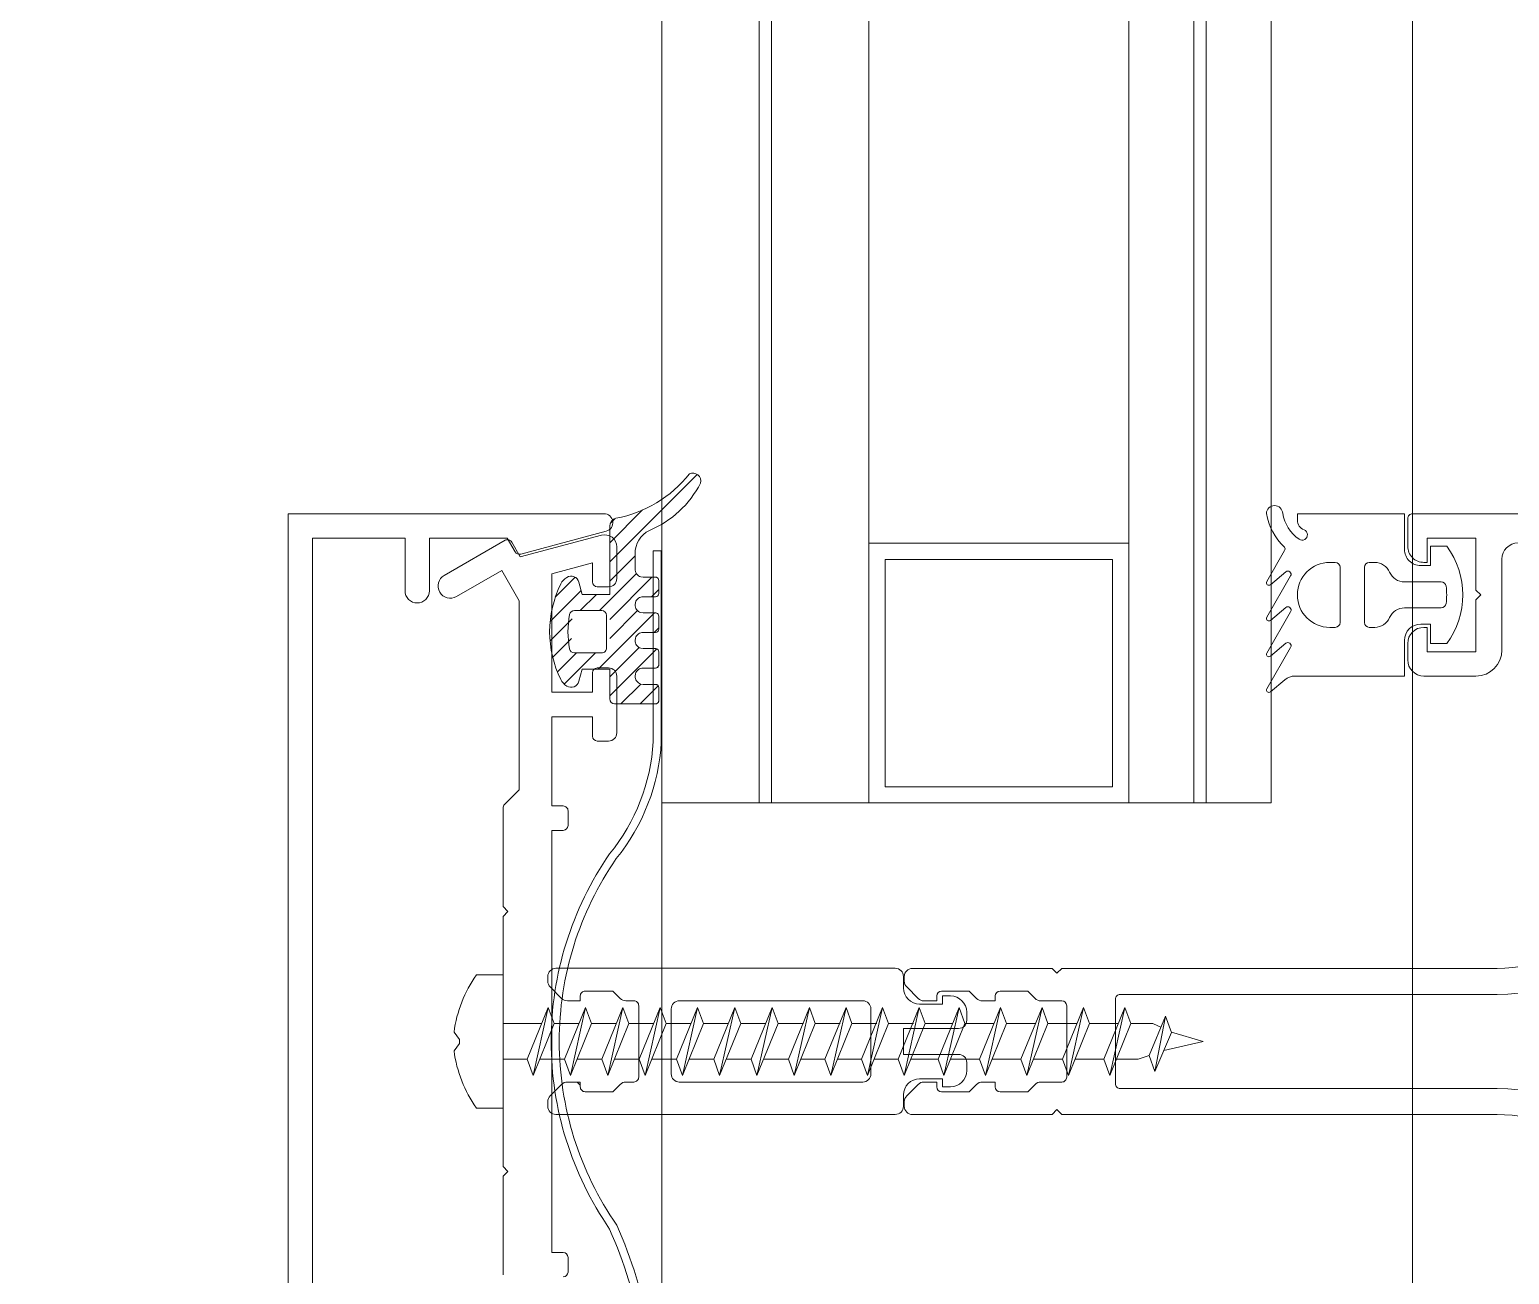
# Model space of a CAD drawing. Extents: x -2749 to 23780, y -1311 to 8245.
# Drawn here: x 7100.91 to 7110.02, y 849.57 to 857.23 of the extents above; entities that cross this region are included whole.
import ezdxf

# ---------------------------------------------------------------- set-up
doc = ezdxf.new("R2010")
doc.units = 0
doc.header["$MEASUREMENT"] = 0
doc.linetypes.add('DOT2', pattern=[0.125, 0, -0.125])
doc.linetypes.add('HIDDEN', pattern=[0.375, 0.25, -0.125])
doc.layers.get('0').update_dxf_attribs({"color": 9, "lineweight": 9})
for name, color, linetype, lineweight in [('06C', 9, 'Continuous', 9), ('06D', 9, 'Continuous', 9), ('10', 9, 'Continuous', 9), ('15', 9, 'Continuous', 9), ('20', 9, 'DOT2', 9), ('40', 9, 'Continuous', 9), ('40B', 9, 'Continuous', 9)]:
    doc.layers.add(name, color=color, linetype=linetype, lineweight=lineweight)

# ---------------------------------------------------------------- blocks, each defined once
blk = doc.blocks.new('vid u')
at = {"lineweight": 5, "ltscale": 0.5}
for p, q in [((-18169.01363722594, 6488.984243593892), (-18169.5917803477, 6487.02222037829)), ((-18169.01363722594, 6488.984243593892), (-18168.46316009275, 6486.56002624704)), ((-18170.57398603112, 6486.664726745584), (-18169.57391683199, 6487.028722166215)), ((-18167.15747432501, 6486.009077898542), (-18170.57398603112, 6486.664726745584)), ((-18168.15754352408, 6485.645082477796), (-18170.57398603112, 6486.664726745584)), ((-18169.57391683199, 6487.028722166215), (-18167.15747432501, 6486.009077898542)), ((-18170.11356802681, 6484.528285822519), (-18170.11356802681, 6485.842717049892)), ((-18169.8888391411, 6486.375621543634), (-18170.09530629137, 6485.926210781574)), ((-18167.15747432501, 6486.009077898542), (-18168.15754352408, 6485.645082477796)), ((-18168.15754352408, 6485.645082477796), (-18167.92561430749, 6484.97575004605)), ((-18167.91459080944, 6483.636622873591), (-18167.91459080944, 6484.910268127103)), ((-18171.11363722594, 6484.164290401833), (-18170.11356802681, 6484.528285822519)), ((-18167.91459080947, 6482.867109540315), (-18171.11363722594, 6484.164290401833)), ((-18166.91452161039, 6483.231104960946), (-18171.11363722594, 6484.164290401833)), ((-18170.11356802681, 6484.528285822519), (-18166.91452161039, 6483.231104960946)), ((-18170.11356802681, 6484.528285822519), (-18166.91452161039, 6483.231104960946)), ((-18170.11356802681, 6481.974192856045), (-18170.11356802681, 6483.758772489174)), ((-18166.91452161039, 6483.231104960946), (-18167.91459080947, 6482.867109540315)), ((-18167.91459080947, 6481.08252990713), (-18167.91459080947, 6482.867109540315)), ((-18171.11363722594, 6481.610197435357), (-18170.11356802681, 6481.974192856045)), ((-18167.91459080947, 6480.313016573841), (-18171.11363722594, 6481.610197435357)), ((-18166.91452161039, 6480.677011994471), (-18171.11363722594, 6481.610197435357)), ((-18170.11356802681, 6481.974192856045), (-18166.91452161039, 6480.677011994471)), ((-18170.11356802681, 6481.974192856045), (-18166.91452161039, 6480.677011994471)), ((-18170.11356802681, 6479.42009988957), (-18170.11356802682, 6481.204679522702)), ((-18166.91452161039, 6480.677011994471), (-18167.91459080947, 6480.313016573841)), ((-18167.91459080944, 6478.528436940642), (-18167.91459080944, 6480.313016573827)), ((-18171.11363722594, 6479.05610446888), (-18170.11356802681, 6479.42009988957)), ((-18170.11356802681, 6479.42009988957), (-18166.91452161039, 6478.122919027996)), ((-18170.11356802681, 6479.42009988957), (-18166.91452161039, 6478.122919027996)), ((-18167.91459080947, 6477.758923607367), (-18171.11363722594, 6479.05610446888)), ((-18166.91452161039, 6478.122919027996), (-18171.11363722594, 6479.05610446888)), ((-18170.11356802681, 6476.866006923095), (-18170.11356802681, 6478.650586556224)), ((-18166.91452161039, 6478.122919027996), (-18167.91459080947, 6477.758923607367)), ((-18167.91459080947, 6475.974343974181), (-18167.91459080947, 6477.758923607367)), ((-18171.11363722594, 6476.502011502408), (-18170.11356802681, 6476.866006923095)), ((-18170.11356802681, 6476.866006923095), (-18166.91452161039, 6475.568826061523)), ((-18170.11356802681, 6476.866006923095), (-18166.91452161039, 6475.568826061523)), ((-18167.91459080947, 6475.204830640892), (-18171.11363722594, 6476.502011502408)), ((-18166.91452161039, 6475.568826061523), (-18171.11363722594, 6476.502011502408)), ((-18170.11356802681, 6474.311913956623), (-18170.11356802681, 6476.09649358975)), ((-18166.91452161039, 6475.568826061523), (-18167.91459080947, 6475.204830640892)), ((-18167.91459080947, 6473.420251007708), (-18167.91459080947, 6475.204830640892)), ((-18171.11363722594, 6473.947918535934), (-18170.11356802681, 6474.311913956623)), ((-18167.91459080947, 6472.650737674418), (-18171.11363722594, 6473.947918535934)), ((-18166.91452161039, 6473.014733095048), (-18171.11363722594, 6473.947918535934)), ((-18170.11356802681, 6474.311913956623), (-18166.91452161039, 6473.014733095048)), ((-18170.11356802681, 6474.311913956623), (-18166.91452161039, 6473.014733095048)), ((-18170.11356802681, 6471.857820990148), (-18170.11356802681, 6473.542400623276)), ((-18166.91452161039, 6473.014733095048), (-18167.91459080947, 6472.650737674418)), ((-18167.91459080947, 6470.966158041233), (-18167.91459080947, 6472.650737674418)), ((-18171.11363722594, 6471.49382556946), (-18170.11356802681, 6471.857820990148)), ((-18167.91459080947, 6470.196644707944), (-18171.11363722594, 6471.49382556946)), ((-18166.91452161039, 6470.560640128574), (-18171.11363722594, 6471.49382556946)), ((-18170.11356802681, 6471.857820990148), (-18166.91452161039, 6470.560640128574)), ((-18170.11356802681, 6471.857820990148), (-18166.91452161039, 6470.560640128574)), ((-18170.11356802681, 6469.603728023674), (-18170.11356802681, 6471.139168768307)), ((-18166.91452161039, 6470.560640128574), (-18167.91459080947, 6470.196644707944)), ((-18167.91459080947, 6468.712065074758), (-18167.91459080947, 6470.196644707944)), ((-18171.11363722594, 6469.239732602929), (-18170.11356802681, 6469.603728023674)), ((-18170.11356802681, 6469.603728023674), (-18166.91452161039, 6468.306547162099)), ((-18170.11356802681, 6469.603728023674), (-18166.91452161039, 6468.306547162099)), ((-18167.91459080947, 6467.942551741412), (-18171.11363722594, 6469.239732602929)), ((-18166.91452161039, 6468.306547162099), (-18171.11363722594, 6469.239732602929)), ((-18170.11356802681, 6467.349635057141), (-18170.11356802681, 6468.885075801834)), ((-18166.91452161039, 6468.306547162099), (-18167.91459080947, 6467.942551741412)), ((-18167.91459080947, 6466.457972108266), (-18167.91459080947, 6467.942551741412)), ((-18171.11363722594, 6466.985639636511), (-18170.11356802681, 6467.349635057141)), ((-18167.91459080947, 6465.688458774937), (-18171.11363722594, 6466.985639636511)), ((-18166.91452161039, 6466.052454195627), (-18171.11363722594, 6466.985639636511)), ((-18170.11356802681, 6467.349635057141), (-18166.91452161039, 6466.052454195627)), ((-18170.11356802681, 6467.349635057141), (-18166.91452161039, 6466.052454195627)), ((-18170.11356802681, 6465.095542090669), (-18170.11356802681, 6466.630982835301)), ((-18166.91452161039, 6466.052454195627), (-18167.91459080947, 6465.688458774937)), ((-18167.91459080947, 6464.203879141753), (-18167.91459080947, 6465.688458774937)), ((-18171.11363722594, 6464.731546669979), (-18170.11356802681, 6465.095542090669)), ((-18167.91459080947, 6463.434365808464), (-18171.11363722594, 6464.731546669979)), ((-18166.91452161039, 6463.798361229095), (-18171.11363722594, 6464.731546669979)), ((-18170.11356802681, 6465.095542090669), (-18166.91452161039, 6463.798361229095)), ((-18170.11356802681, 6465.095542090669), (-18166.91452161039, 6463.798361229095)), ((-18170.11356802681, 6462.798682583416), (-18170.11356802681, 6464.376889868886)), ((-18166.91452161039, 6463.798361229095), (-18167.91459080947, 6463.434365808464)), ((-18167.91459080947, 6461.907019634502), (-18167.91459080947, 6463.434365808464)), ((-18171.11363722594, 6462.434687162669), (-18170.11356802681, 6462.798682583416)), ((-18167.91459080947, 6461.137506301154), (-18171.11363722594, 6462.434687162669)), ((-18166.91452161039, 6461.501501721842), (-18171.11363722594, 6462.434687162669)), ((-18170.11356802681, 6462.798682583416), (-18166.91452161039, 6461.501501721842)), ((-18170.11356802681, 6462.798682583416), (-18166.91452161039, 6461.501501721842)), ((-18170.11356802681, 6460.501823076107), (-18170.11356802681, 6462.029169250012)), ((-18166.91452161039, 6461.501501721842), (-18167.91459080947, 6461.137506301154)), ((-18167.91459080947, 6459.610160127233), (-18167.91459080947, 6461.137506301154)), ((-18171.11363722594, 6460.137827655419), (-18170.11356802681, 6460.501823076107)), ((-18170.11356802681, 6460.501823076107), (-18166.91452161039, 6459.204642214591)), ((-18170.11356802681, 6460.501823076107), (-18166.91452161039, 6459.204642214591)), ((-18167.91459080947, 6458.840646793904), (-18171.11363722594, 6460.137827655419)), ((-18166.91452161039, 6459.204642214591), (-18171.11363722594, 6460.137827655419)), ((-18170.11356802681, 6458.204963568797), (-18170.11356802681, 6459.732309742762)), ((-18166.91452161039, 6459.204642214591), (-18167.91459080947, 6458.840646793904)), ((-18167.91459080947, 6457.313300619922), (-18167.91459080947, 6458.840646793904)), ((-18171.11363722594, 6457.840968148168), (-18170.11356802681, 6458.204963568797)), ((-18167.91459080947, 6456.543787286594), (-18171.11363722594, 6457.840968148168)), ((-18166.91452161039, 6456.907782707282), (-18171.11363722594, 6457.840968148168)), ((-18170.11356802681, 6458.204963568797), (-18166.91452161039, 6456.907782707282)), ((-18170.11356802681, 6455.909190680333), (-18170.11356802681, 6457.435450235492)), ((-18166.91452161039, 6456.907782707282), (-18167.91459080947, 6456.543787286594)), ((-18167.91459080947, 6455.017527731418), (-18167.91459080947, 6456.543787286594)), ((-18171.11363722594, 6455.545195259588), (-18170.11356802681, 6455.909190680333)), ((-18170.11356802681, 6455.909190680333), (-18166.91452161039, 6454.612009818759)), ((-18167.91459080947, 6454.248014398071), (-18171.11363722594, 6455.545195259588)), ((-18166.91452161039, 6454.612009818759), (-18171.11363722594, 6455.545195259588)), ((-18170.11356802681, 6453.609052282073), (-18170.11356802681, 6455.139677346929)), ((-18166.91452161039, 6454.612009818759), (-18167.91459080947, 6454.248014398071)), ((-18167.91459080947, 6452.717389333199), (-18167.91459080947, 6454.248014398071)), ((-18171.11363722594, 6453.245056861444), (-18170.11356802681, 6453.609052282073)), ((-18166.91452161039, 6452.311871420558), (-18171.11363722594, 6453.245056861444)), ((-18167.91459080947, 6451.947875999869), (-18171.11363722594, 6453.245056861444)), ((-18170.11356802681, 6453.609052282073), (-18166.91452161039, 6452.311871420558)), ((-18170.11356802681, 6453.609052282073), (-18166.91452161039, 6452.311871420558)), ((-18170.11356802681, 6451.30891388393), (-18170.11356802681, 6452.83953894877)), ((-18166.91452161039, 6452.311871420558), (-18167.91459080947, 6451.947875999869)), ((-18170.11356802681, 6451.30891388393), (-18171.11363722594, 6450.944918463184)), ((-18166.91452161039, 6450.011733022356), (-18170.11356802681, 6451.30891388393)), ((-18167.91459080947, 6450.417250935015), (-18167.91459080947, 6451.947875999869)), ((-18167.91459080947, 6449.647737601667), (-18171.11363722594, 6450.944918463184)), ((-18171.11363722594, 6450.944918463184), (-18166.91452161039, 6450.011733022356)), ((-18170.11356802681, 6449.00877548567), (-18170.11356802681, 6450.539400550526)), ((-18166.91452161034, 6450.011733022356), (-18167.91459080947, 6449.647737601667)), ((-18167.91459080947, 6448.117112536812), (-18167.91459080947, 6449.647737601667)), ((-18171.11363722594, 6448.644780065039), (-18170.11356802681, 6449.00877548567)), ((-18167.91459080947, 6447.347599203466), (-18171.11363722594, 6448.644780065039)), ((-18166.91452161034, 6447.711594624154), (-18171.11363722594, 6448.644780065039)), ((-18170.11356802681, 6449.00877548567), (-18166.91452161034, 6447.711594624154)), ((-18170.11356802681, 6445.876057660944), (-18170.11356802681, 6448.239262152364)), ((-18166.91452161034, 6447.711594624154), (-18167.91459080947, 6447.347599203466)), ((-18167.91459080947, 6445.876057660944), (-18167.91459080947, 6447.347599203466)), ((-18164.91363722594, 6445.876057660944), (-18173.11363722594, 6445.876057660944)), ((-18173.11363722594, 6444.224202812359), (-18173.11363722594, 6445.876057660944)), ((-18164.91363722594, 6444.224202812359), (-18164.91363722594, 6445.876057660944))]:
    blk.add_line(p, q, dxfattribs=at)
blk.add_lwpolyline([(-18169.59308919878, 6442.846208771737), (-18169.13863722594, 6443.182609392285), (-18168.88863722594, 6443.182609392285), (-18168.4341852531, 6442.846208771737)], dxfattribs=at)
for centre, radius, start, end in [((-18169.91356802686, 6485.842717049892), 0.2, 155.325123865748, 180), ((-18168.11459080945, 6484.910268127103), 0.2, 0, 19.11162363727559), ((-18168.562277543, 6450.665970408748), 7.887410521162607, 234.7573058596334, 262.4904896379558), ((-18169.46499690888, 6450.665970408748), 7.887410521162613, 277.5095103620442, 305.2426941403664)]:
    blk.add_arc(centre, radius, start, end, dxfattribs=at)
blk = doc.blocks.new('*U512')
at = {"layer": '10'}
h = blk.add_hatch(dxfattribs=at)
h.set_pattern_fill('LINE', color=256, scale=0.6666666666715167, angle=585.0000000000001, style=0)
h.set_pattern_definition([(134.9999999999999, (54.08257083702352, -143.591873856265), (0.0589255650993077, 0.0589255650993076), [])])
edge = h.paths.add_edge_path()
edge.add_arc((-3.724112742561203, -23.01631543597887), 0.6254947507205308, 382.66119677713436, 422.7999977533498, ccw=False)
edge.add_arc((-3.003038380344435, -22.70189300089169), 0.1615246373840444, 207.0399911032214, 269.8973059514558)
edge.add_line((-3.003327888753744, -22.86341737882685), (-2.922681304442392, -22.86341737882685))
edge.add_line((-2.922681304443868, -22.86341737882685), (-2.908930808625711, -22.86341737882685))
edge.add_line((-2.908930808624234, -22.86341737882685), (-2.901684862210744, -22.86288960382808))
edge.add_line((-2.901684862216654, -22.86288960382717), (-2.894240066035251, -22.86121154462581))
edge.add_line((-2.89424006602934, -22.86121154462671), (-2.886867507665158, -22.85828629342723))
edge.add_line((-2.886867507668114, -22.85828629342632), (-2.879875461587232, -22.85410883462737))
edge.add_line((-2.879875461587232, -22.85410883462737), (-2.873575976287668, -22.84877095602769))
edge.add_line((-2.87357597628619, -22.8487709560286), (-2.868239588628569, -22.8424729618273))
edge.add_line((-2.868239588632889, -22.8424729618273), (-2.864062096215491, -22.83548088202952))
edge.add_line((-2.864062096218333, -22.83548088202952), (-2.861137499516701, -22.82810897802847))
edge.add_line((-2.861137499513858, -22.82810897803029), (-2.858930808635193, -22.8134173788294))
edge.add_line((-2.858930808636671, -22.81341737882758), (-2.858930808636671, -22.73765655195257))
edge.add_line((-2.858930808636671, -22.73765655195257), (-2.858719652597812, -22.73475800855249))
edge.add_line((-2.858719652593379, -22.73475800855158), (-2.858048233911347, -22.73177909955121))
edge.add_line((-2.858048233918737, -22.73177909955121), (-2.856878285160121, -22.72883073455159))
edge.add_line((-2.856878285149888, -22.72883073455159), (-2.855207310770367, -22.72603375855033))
edge.add_line((-2.855207310773323, -22.72603375855124), (-2.853072537707987, -22.72351556675221))
edge.add_line((-2.853072537707987, -22.7235155667513), (-2.850553042926833, -22.72137913555344))
edge.add_line((-2.850553042923991, -22.72137913555344), (-2.847756277106952, -22.71970803055229))
edge.add_line((-2.847756277111386, -22.71970803055319), (-2.844807428515252, -22.71853728395308))
edge.add_line((-2.844807428510932, -22.7185372839549), (-2.838931113808428, -22.71765533115376))
edge.add_line((-2.838931113812748, -22.71765533115104), (-2.758930808629372, -22.71765533115104))
edge.add_line((-2.758930808626416, -22.71765533115104), (-2.756032391351425, -22.71786611695279))
edge.add_line((-2.756032391353016, -22.71786611695279), (-2.75305418802958, -22.71853892175204))
edge.add_line((-2.753054188035378, -22.71853892175295), (-2.750104989276508, -22.71970879255332))
edge.add_line((-2.750104989269345, -22.71970879255514), (-2.747308375308818, -22.7213787063547))
edge.add_line((-2.747308375308818, -22.72137870635379), (-2.744788289945461, -22.72351365955365))
edge.add_line((-2.744788289949894, -22.72351365955365), (-2.742654088432857, -22.72603299335424))
edge.add_line((-2.742654088437177, -22.72603299335333), (-2.740982949017109, -22.72883083275246))
edge.add_line((-2.740982949006991, -22.72883083275337), (-2.73981334778449, -22.73177976195257))
edge.add_line((-2.73981334778449, -22.73177976195166), (-2.738931113803971, -22.73765502595143))
edge.add_line((-2.738931113814203, -22.73765502595143), (-2.738931113814203, -22.81341737882758))
edge.add_line((-2.738931113814203, -22.81341737882758), (-2.738403023035232, -22.82066340542588))
edge.add_line((-2.738403023029434, -22.82066340542497), (-2.736723585627089, -22.82810897802756))
edge.add_line((-2.736723585631409, -22.82810897803029), (-2.733799232594321, -22.83548088203133))
edge.add_line((-2.733799232595799, -22.83548088202952), (-2.729621641494588, -22.8424729618273))
edge.add_line((-2.729621641496066, -22.8424729618273), (-2.724286068658386, -22.8487709560286))
edge.add_line((-2.724286068656908, -22.8487709560286), (-2.717985768559231, -22.85410883462828))
edge.add_line((-2.717985768553319, -22.85410883462737), (-2.710993821127146, -22.85828629342632))
edge.add_line((-2.710993821122826, -22.85828629342632), (-2.703621019108652, -22.86121154462581))
edge.add_line((-2.703621019115928, -22.86121154462671), (-2.688931113816408, -22.86341737882685))
edge.add_line((-2.68893111381493, -22.86341737882685), (-2.681684861214591, -22.86288960382808))
edge.add_line((-2.681684861211635, -22.86288960382717), (-2.674239797427787, -22.86121154462581))
edge.add_line((-2.674239797432107, -22.86121154462671), (-2.666867041154603, -22.85828629342723))
edge.add_line((-2.666867041153238, -22.85828629342632), (-2.659874866789949, -22.85410883462737))
edge.add_line((-2.659874866794268, -22.85410883462737), (-2.653575347814296, -22.84877095602769))
edge.add_line((-2.653575347814296, -22.8487709560286), (-2.648238993837082, -22.8424729618273))
edge.add_line((-2.648238993828329, -22.8424729618273), (-2.644061629686063, -22.83548088202952))
edge.add_line((-2.644061629691748, -22.83548088202952), (-2.641137230910715, -22.82810897802847))
edge.add_line((-2.641137230904917, -22.82810897803029), (-2.638931113808268, -22.8134173788294))
edge.add_line((-2.638931113815658, -22.81341737882758), (-2.638931113815658, -22.73765655195257))
edge.add_line((-2.638931113815658, -22.73765655195257), (-2.638719707636653, -22.73475835975205))
edge.add_line((-2.638719707630855, -22.73475835975114), (-2.63804767151106, -22.7317815903516))
edge.add_line((-2.638047671512424, -22.73178159035251), (-2.636877956406635, -22.72883172455204))
edge.add_line((-2.636877956412547, -22.72883172455295), (-2.635206872959145, -22.7260350083543))
edge.add_line((-2.635206872954825, -22.7260350083543), (-2.633072912453883, -22.72351318895198))
edge.add_line((-2.633072912456839, -22.72351318895108), (-2.630552594793982, -22.72138073015321))
edge.add_line((-2.630552594791026, -22.72138073015231), (-2.627755931012018, -22.71970969915128))
edge.add_line((-2.627755931016451, -22.71970969915128), (-2.624806846955777, -22.71854076575255))
edge.add_line((-2.624806846954413, -22.71854076575437), (-2.618931418994691, -22.717656857154))
edge.add_line((-2.618931418991735, -22.71765685715218), (-2.538931113808359, -22.71765685715218))
edge.add_line((-2.538931113805404, -22.71765685715218), (-2.536032472707404, -22.71786813815197))
edge.add_line((-2.536032472711838, -22.71786813815288), (-2.53305417242899, -22.71854076575346))
edge.add_line((-2.533054172431945, -22.71854076575437), (-2.530105038931139, -22.7197096991531))
edge.add_line((-2.530105038928297, -22.71970969915128), (-2.527308013934373, -22.72138073015231))
edge.add_line((-2.527308013928575, -22.72138073015231), (-2.524788322449182, -22.72351318895017))
edge.add_line((-2.524788322449182, -22.72351318895108), (-2.522653380668941, -22.72603500835339))
edge.add_line((-2.522653380674853, -22.7260350083543), (-2.520982317572305, -22.72883172455295))
edge.add_line((-2.520982317566506, -22.72883172455295), (-2.519812337644964, -22.73178159035342))
edge.add_line((-2.519812337644964, -22.73178159035251), (-2.518929893105507, -22.73765655195257))
edge.add_line((-2.518929893114261, -22.73765655195257), (-2.518929893114261, -22.81341737882758))
edge.add_line((-2.518929893114261, -22.81341737882758), (-2.518401991117286, -22.82066340542588))
edge.add_line((-2.518401991108532, -22.82066340542497), (-2.516722710903252, -22.82810897802756))
edge.add_line((-2.516722710906208, -22.82810897803029), (-2.513798487686756, -22.83548088203133))
edge.add_line((-2.513798487685392, -22.83548088202952), (-2.509620975688392, -22.8424729618273))
edge.add_line((-2.509620975689756, -22.8424729618273), (-2.504285440170463, -22.8487709560286))
edge.add_line((-2.504285440173305, -22.8487709560286), (-2.497985102735412, -22.85410883462828))
edge.add_line((-2.497985102735412, -22.85410883462737), (-2.490993076234133, -22.85828629342632))
edge.add_line((-2.490993076235611, -22.85828629342632), (-2.483620144396525, -22.86121154462581))
edge.add_line((-2.483620144390613, -22.86121154462671), (-2.468929893104757, -22.86341737882685))
edge.add_line((-2.468929893103393, -22.86341737882685), (-2.46168382928505, -22.86288960382808))
edge.add_line((-2.461683829290848, -22.86288960382717), (-2.45423892271134, -22.86121154462581))
edge.add_line((-2.454238922706906, -22.86121154462671), (-2.446866296247037, -22.85828629342723))
edge.add_line((-2.446866296254313, -22.85828629342632), (-2.439874200995234, -22.85410883462737))
edge.add_line((-2.439874200987958, -22.85410883462737), (-2.433574719326372, -22.84877095602769))
edge.add_line((-2.433574719330692, -22.8487709560286), (-2.428238328035092, -22.8424729618273))
edge.add_line((-2.428238328033614, -22.8424729618273), (-2.424060884787138, -22.83548088202952))
edge.add_line((-2.424060884792936, -22.83548088202952), (-2.421136356194267, -22.82810897802847))
edge.add_line((-2.421136356191425, -22.82810897803029), (-2.418929893115715, -22.8134173788294))
edge.add_line((-2.418929893115715, -22.81341737882758), (-2.418929893115715, -22.73765502595143))
edge.add_line((-2.418929893115715, -22.73765502595143), (-2.418718577675179, -22.73475734415206))
edge.add_line((-2.418718577676656, -22.73475734415206), (-2.418047278611368, -22.73177831455269))
edge.add_line((-2.418047278606934, -22.7317783145536), (-2.416877733685794, -22.72882871255388))
edge.add_line((-2.416877733682952, -22.72882871255388), (-2.415206831946591, -22.72603217115284))
edge.add_line((-2.415206831949546, -22.72603217115284), (-2.413072408552181, -22.72351329475532))
edge.add_line((-2.413072408549226, -22.72351329475532), (-2.410552932445455, -22.72137791655223))
edge.add_line((-2.410552932449888, -22.72137791655132), (-2.407756443934147, -22.71970672675252))
edge.add_line((-2.407756443926984, -22.71970672675343), (-2.40480750692069, -22.71853753275173))
edge.add_line((-2.40480750692069, -22.71853753275173), (-2.398931724163446, -22.71765533115285))
edge.add_line((-2.398931724170722, -22.71765533115104), (-2.318931418987347, -22.71765380534998))
edge.add_line((-2.318931418984391, -22.71765380535089), (-2.316033230130813, -22.7178636593535))
edge.add_line((-2.316033230129448, -22.71786365935532), (-2.313054813023825, -22.71853716915484))
edge.add_line((-2.313054813026781, -22.71853716915211), (-2.31010558926772, -22.71970678735306))
edge.add_line((-2.310105589266242, -22.71970678735397), (-2.307309162305102, -22.72137540355197))
edge.add_line((-2.307309162303739, -22.72137540355197), (-2.304788782526031, -22.72351087535299))
edge.add_line((-2.304788782530465, -22.7235108753539), (-2.302654506449414, -22.7260297041521))
edge.add_line((-2.302654506453734, -22.7260297041521), (-2.300982829471365, -22.72882885115359))
edge.add_line((-2.300982829464203, -22.72882885115269), (-2.299812937327089, -22.73177803455201))
edge.add_line((-2.29981293733141, -22.73177803455201), (-2.298930198290292, -22.73765350015401))
edge.add_line((-2.298930198281539, -22.73765350015401), (-2.298930198281539, -22.81341737882758))
edge.add_line((-2.298930198281539, -22.81341737882758), (-2.298402280022799, -22.82066340542588))
edge.add_line((-2.298402280024276, -22.82066340542497), (-2.296722981083405, -22.82810897802756))
edge.add_line((-2.296722981090795, -22.82810897803029), (-2.293798751948713, -22.83548088203133))
edge.add_line((-2.293798751944393, -22.83548088202952), (-2.289621233129821, -22.8424729618273))
edge.add_line((-2.289621233126752, -22.8424729618273), (-2.2842857055237, -22.8487709560286))
edge.add_line((-2.284285705526655, -22.8487709560286), (-2.277985360187074, -22.85410883462828))
edge.add_line((-2.277985360184118, -22.85410883462737), (-2.270993340485858, -22.85828629342632))
edge.add_line((-2.270993340494612, -22.85828629342632), (-2.26362041457088, -22.86121154462581))
edge.add_line((-2.263620414563604, -22.86121154462671), (-2.24893019828238, -22.86341737882685))
edge.add_line((-2.248930198282266, -22.86341737882685), (-2.241684118223986, -22.86288960382808))
edge.add_line((-2.241684118229898, -22.86288960382717), (-2.234239192892971, -22.86121154462581))
edge.add_line((-2.234239192891493, -22.86121154462671), (-2.226866560508995, -22.85828629342723))
edge.add_line((-2.226866560501719, -22.85828629342632), (-2.219874458425067, -22.85410883462737))
edge.add_line((-2.219874458436663, -22.85410883462737), (-2.213574984691319, -22.84877095602769))
edge.add_line((-2.213574984684044, -22.8487709560286), (-2.208238585464926, -22.8424729618273))
edge.add_line((-2.208238585470724, -22.8424729618273), (-2.204061149049096, -22.83548088202952))
edge.add_line((-2.204061149040228, -22.83548088202952), (-2.201136626364188, -22.82810897802847))
edge.add_line((-2.201136626364302, -22.82810897803029), (-2.19893019828595, -22.8134173788294))
edge.add_line((-2.198930198294704, -22.81341737882758), (-2.198930198294704, -22.73763518955184))
edge.add_line((-2.198930198294704, -22.73763518955184), (-2.19871940707236, -22.73473815235139))
edge.add_line((-2.198719407062128, -22.73473815235047), (-2.198048360479845, -22.73176337275072))
edge.add_line((-2.198048360485756, -22.73176337275163), (-2.196880107570962, -22.7288162103514))
edge.add_line((-2.196880107573804, -22.72881621035231), (-2.195211595451098, -22.72601983335517))
edge.add_line((-2.195211595451212, -22.72601983335517), (-2.193079894528011, -22.72350138855291))
edge.add_line((-2.193079894528011, -22.72350138855291), (-2.190563270330414, -22.72136653795497))
edge.add_line((-2.190563270324616, -22.72136653795497), (-2.18776947526652, -22.71969583635473))
edge.add_line((-2.187769475267998, -22.71969583635382), (-2.184823444526557, -22.71852431575189))
edge.add_line((-2.184823444523715, -22.71852431575371), (-2.178951865763849, -22.71763549475418))
edge.add_line((-2.178951865763849, -22.71763549475418), (-2.098951560580474, -22.71755004555507))
edge.add_line((-2.098951560589227, -22.71755004555325), (-2.09605159487404, -22.71775713855186))
edge.add_line((-2.096051594875518, -22.71775713855277), (-2.093071049210323, -22.71842716335414))
edge.add_line((-2.093071049200204, -22.71842716335505), (-2.090118899123751, -22.71959546135531))
edge.add_line((-2.090118899131027, -22.7195954613544), (-2.087318967086446, -22.72126520255369))
edge.add_line((-2.087318967077806, -22.72126520255278), (-2.084796137761657, -22.72339854575421))
edge.add_line((-2.084796137763134, -22.72339854575512), (-2.082658734664676, -22.7259204625534))
edge.add_line((-2.082658734666154, -22.72592046255431), (-2.080985478364425, -22.72871913695326))
edge.add_line((-2.080985478362947, -22.72871913695235), (-2.079814314381167, -22.73166975335517))
edge.add_line((-2.079814314381167, -22.73166975335425), (-2.078930503445974, -22.73754974035274))
edge.add_line((-2.07893050344893, -22.73754974035364), (-2.07893050344893, -22.9892850173037))
edge.add_arc((-2.108930503453109, -22.98928501730279), 0.0299999999983993, 269.99999999999994, 360, ccw=False)
edge.add_line((-2.108930503453109, -23.01928501730163), (-2.293103443119605, -23.01928501730163))
edge.add_line((-2.293103443110965, -23.01928501730163), (-2.293103443110965, -23.18928501730079))
edge.add_line((-2.293103443110965, -23.18928501729988), (-2.218117040009872, -23.20881546617329))
edge.add_arc((-2.230719271549162, -23.25720124673626), 0.0500000000016979, 327.9605935086705, 435.4014640604238, ccw=False)
edge.add_arc((-2.273103443127581, -23.2306761265645), 0.1000000000096152, 296.3877999626419, 327.960593512649, ccw=False)
edge.add_arc((-2.523103443123944, -22.72678501729842), 0.6625000000053745, 243.61220003876122, 296.3877999612387, ccw=False)
edge.add_arc((-2.773103443108595, -23.23067612657633), 0.1000000000019964, 212.0394064820503, 243.6122000308444, ccw=False)
edge.add_arc((-2.815487614687016, -23.25720124673899), 0.0500000000069265, 104.59853593852549, 212.0394064833725, ccw=False)
edge.add_line((-2.828089846221985, -23.20881546617329), (-2.753103443128168, -23.18928501729988))
edge.add_line((-2.753103443125212, -23.18928501729988), (-2.753103443125212, -23.01928501730072))
edge.add_line((-2.753103443125212, -23.01928501730163), (-3.173103443124603, -23.01928501730163))
edge.add_arc((-3.173103443114484, -22.96928501730508), 0.0499999999949068, 193.1597880743703, 269.9999999916623, ccw=False)
edge.add_arc((-3.971133191325122, -23.12469570005305), 0.7630586476258935, 370.8798435970469, 411.3381814125703)
edge.add_arc((-3.451129296104056, -22.50682708006479), 0.0485886091209949, 74.56828593339918, 206.9707303244379, ccw=False)
edge = h.paths.add_edge_path(flags=16)
edge.add_arc((-2.623103443110778, -23.21739425380383), 0.0299999999977899, 179.999999993052, 259.1759609296883, ccw=False)
edge.add_line((-2.653103443115071, -23.2173942538011), (-2.653103443115071, -23.0492850173041))
edge.add_arc((-2.623103443110778, -23.04928501729955), 0.0299999999983993, 90, 180.000000006948, ccw=False)
edge.add_line((-2.623103443110778, -23.01928501730163), (-2.423103443116644, -23.01928501730163))
edge.add_arc((-2.423103443113689, -23.04928501729955), 0.0299999999983993, 359.9999999930519, 450, ccw=False)
edge.add_line((-2.393103443121106, -23.04928501730319), (-2.393103443121106, -23.2173942538002))
edge.add_arc((-2.423103443125398, -23.21739425380383), 0.0300000000056753, 280.82403907031164, 360.000000006948, ccw=False)
edge.add_arc((-2.523103443112233, -22.69436820284318), 0.5624999999791568, 259.1759609414076, 280.82403905859235, ccw=False)
for p, q in [((-1.468840347965794, -18.9468617151615), (-1.468840347965794, -22.6988617151037)), ((-0.1302390465587564, -20.82069056695218), (-0.1802390465616668, -20.82069056695218)), ((0.1797609534534672, -20.82069056695218), (0.1297609534505568, -20.82069056695218)), ((-0.2802390465602116, -20.92069056695436), (-0.2802390465602116, -20.97069056695727)), ((-0.08023904655584599, -21.21069056696251), (-0.08023904655584599, -20.87069056695509)), ((0.0797609534476465, -20.87069056695509), (0.0797609534476465, -21.21069056696251)), ((0.279760953452012, -20.97069056695727), (0.279760953452012, -20.92069056695436)), ((-0.2802390465602116, -20.97069056695727), (-0.2302390465573012, -20.97069056695727)), ((-0.2302390465573012, -20.97069056695727), (-0.2302390465573012, -21.11069056696033)), ((0.2297609534491016, -21.11069056696033), (0.2297609534491016, -20.97069056695727)), ((0.2297609534491016, -20.97069056695727), (0.279760953452012, -20.97069056695727)), ((-0.330239046563122, -21.21069056696251), (-0.400239046562831, -21.21069056696251)), ((0.0797609534476465, -21.21069056696251), (-0.08023904655584599, -21.21069056696251)), ((0.3997609534546313, -21.21069056696251), (0.3297609534549224, -21.21069056696251)), ((-0.4502390465657414, -21.26069056696542), (-0.4502390465657414, -23.3506905669874)), ((0.4497609534575418, -23.3506905669874), (0.4497609534575418, -21.26069056696542)), ((0.1997609534502658, -21.41069056696688), (-0.2002390465584654, -21.41069056696688)), ((-0.2502390465613757, -21.46069056696979), (-0.2502390465613757, -22.59069056697081)), ((0.2497609534531762, -22.59069056697081), (0.2497609534531762, -21.46069056696979)), ((-0.2002390465584654, -22.64069056697008), (0.1997609534502658, -22.64069056697008)), ((-0.2502390465613757, -22.91997988886032), (-0.2502390465613757, -22.87069056697693)), ((-0.2202390465552639, -22.84069056697445), (0.2197609534470644, -22.84069056697445)), ((0.2497609534531762, -22.87069056697693), (0.2497609534531762, -22.91997988886032)), ((-0.3102390465590474, -23.00069056698157), (-0.2648837075046799, -22.95533522791993)), ((0.2644056143964804, -22.95533522791993), (0.3097609534508479, -23.00069056698157)), ((-0.3102390465590474, -23.17069056698347), (-0.3102390465590474, -23.00069056698157)), ((0.3097609534508479, -23.00069056698157), (0.3097609534508479, -23.17069056698347)), ((-0.2502390465613757, -23.20069056698594), (-0.2802390465602116, -23.20069056698594)), ((-0.2502390465613757, -23.27997988886818), (-0.2502390465613757, -23.20069056698594)), ((0.279760953452012, -23.20069056698594), (0.2497609534531762, -23.20069056698594)), ((0.2497609534531762, -23.20069056698594), (0.2497609534531762, -23.27997988886818)), ((0.2497609534459002, -23.22058159906919), (0.2696519855291513, -23.20069056698594)), ((-0.3355943856166164, -23.386045906047), (-0.2648837075046799, -23.31533522792779)), ((0.2644056143964804, -23.31533522792779), (0.3351162925084168, -23.386045906047)), ((-0.400239046562831, -23.4006905669903), (-0.3709497246762226, -23.4006905669903)), ((0.3704716315752989, -23.4006905669903), (0.3997609534546313, -23.4006905669903))]:
    blk.add_line(p, q, dxfattribs=at)
for points in [[(1.400000000014586, -16.60519760310126, 0.4142135623730951), (0.4500000000051046, -17.55519760310471), (0.4500000000051046, -20.23519760313138), (0.4200000000009254, -20.26519760313022), (0.4500000000051046, -20.29519760312906), (0.4500000000051046, -21.15519760313146, -0.4142135623730951), (0.4000000000058322, -21.20519760313346), (0.3707106781254765, -21.20519760313346, -0.1989123673796125), (0.3353553390664388, -21.19055294219015), (0.2646446609482496, -21.11984226408095, -0.1989123673796818), (0.2499999999964189, -21.08448692501861), (0.2499999999964189, -21.00519760313364), (0.280000000000598, -21.00519760313364, 0.414213562372651), (0.3100000000047771, -20.9751976031348), (0.3100000000047771, -20.80519760313018), (0.2646446609482496, -20.75984226407399, -0.1989123673796818), (0.2499999999964189, -20.72448692501166), (0.2499999999964189, -20.64519760312942), (0.280000000000598, -20.64519760312942, 0.4142135623730951), (0.3100000000047771, -20.61519760313058), (0.3100000000047771, -20.4451976031296), (0.2646446609482496, -20.39984226406978, -0.1989123673796818), (0.2499999999964189, -20.36448692501108), (0.2499999999964189, -20.23519760313138, 0.4142135623730951), (0.2200000000038358, -20.205197603128), (5.68e-14, -20.205197603128), (-0.2200000000037221, -20.205197603128, 0.4142135623726511), (-0.2500000000080149, -20.23519760313138), (-0.2500000000080149, -20.36448692501108, -0.1989123673796961), (-0.2646446609481359, -20.39984226406978), (-0.3100000000047771, -20.4451976031296), (-0.3100000000047771, -20.61519760313058, 0.4142135623728732), (-0.280000000000598, -20.64519760312942), (-0.2500000000080149, -20.64519760312942), (-0.2500000000080149, -20.72448692501166, -0.1989123673796125), (-0.2646446609481359, -20.75984226407399), (-0.3100000000047771, -20.80519760313018), (-0.3100000000047771, -20.9751976031348, 0.4142135623724289), (-0.280000000000598, -21.00519760313364), (-0.2500000000080149, -21.00519760313364), (-0.2500000000080149, -21.08448692501861, -0.1989123673796125), (-0.2646446609481359, -21.11984226408095), (-0.3353553390663251, -21.19055294219015, -0.1989123673797164), (-0.3707106781254765, -21.20519760313346), (-0.4000000000058322, -21.20519760313346, -0.4142135623729619), (-0.4500000000051046, -21.15519760313146), (-0.4500000000051046, -20.29519760312906), (-0.4200000000008118, -20.26519760313022), (-0.4500000000051046, -20.23519760313138), (-0.4500000000051046, -17.55519760310471, 0.4142135623730951), (-1.400000000002876, -16.60519760310126)], [(-3.070000000020456, -17.42519760310552, 0.4142135623730951), (-2.970000000021912, -17.52519760310679), (-2.410000000009119, -17.52519760310679, -0.4142135623730951), (-2.250000000013812, -17.68519760310755), (-2.250000000013812, -18.00519760310999, -0.4142135623730284), (-2.350000000023953, -18.10519760311126), (-2.450000000010902, -18.10519760311126, -0.4142135623730284), (-2.550000000021043, -18.00519760310999), (-2.550000000021043, -17.98519760311228), (-2.40000000001163, -17.98519760311228), (-2.40000000001163, -17.68519760310755), (-2.720000000013953, -17.68519760310755), (-2.750000000018133, -17.6551976031069), (-2.780000000022425, -17.68519760310755), (-3.100000000024748, -17.68519760310482), (-3.100000000024748, -17.98519760310592), (-2.950000000026932, -17.98519760311228), (-2.950000000026932, -18.00519760310999, -0.4142135623730951), (-3.050000000013767, -18.10519760311126), (-3.220000000018274, -18.10519760311126, -0.4142135623735389), (-3.250000000022566, -18.07519760311334), (-3.250000000022566, -16.60519760310126)], [(3.250000000022566, -22.70176070672915), (3.250000000022566, -22.75176070672842), (2.451769048941002, -22.75176070672842, 0.1022802633145562), (1.155710994714866, -23.0196858574318, -0.152313128437638), (-8.040716642199999e-05, -23.38013236872848, -0.1523131284414806), (-1.155871809047596, -23.0196858574318, 0.1591083345583949), (-1.844920634288484, -22.75176070672842), (-3.022205836712657, -22.75176070672842), (-3.022205836712657, -22.70176070672915), (-1.843552712754956, -22.70176070672915, -0.1589671073422844), (-1.125793546317083, -22.97969272437058, 0.1520535596540487), (-8.040716642199999e-05, -23.33013236872921, 0.1529437832241588), (1.131308121613585, -22.97576540348928, -0.1026599640168839), (2.451769048941002, -22.70176070672915), (3.250000000022566, -22.70176070672915)], [(1.437573593135482, -23.67599121911826), (0.8300000000041904, -23.67599121911826), (0.8000000000000113, -23.64599121912033), (0.7700000000074283, -23.67599121911826), (5.68e-14, -23.67599121911826), (-0.7700000000074283, -23.67599121911826), (-0.8000000000116074, -23.64599121912033), (-0.8300000000041904, -23.67599121911826), (-1.437573593123886, -23.67599121911826, -0.198912367379658), (-1.458786796570905, -23.66720442255791), (-1.550000000012403, -23.57599121911698), (-2.713397459646273, -23.57599121911698), (-2.901076951569109, -23.68434802431057), (-2.739913552889731, -23.96349121911953, -1), (-2.869817363463937, -24.03849121912208), (-3.085980762135534, -23.66408522988968, -0.414213562373095), (-3.075000000025113, -23.62310446777519), (-2.983419013434001, -23.57023016052062), (-3.117455342180335, -23.06999977156465, -0.4931454260313039), (-3.045320042795367, -22.97599121911389), (-2.850000000016677, -22.97599121911389, -0.4142135623730951), (-2.800000000017405, -23.02599121911317), (-2.800000000017405, -23.09599121911379, -0.4142135623730951), (-2.830000000021698, -23.12599121911444), (-2.947161051960563, -23.12599121911444), (-2.88017375387011, -23.37599121911444), (-2.150000000015268, -23.37599121911444), (-2.150000000015268, -23.12599121911444), (-2.270000000020502, -23.12599121911444, -0.4142135623730951), (-2.300000000013085, -23.09599121911379), (-2.300000000013085, -23.02599121911317, -0.414213562373095), (-2.250000000013812, -22.97599121911389), (-1.90000000000731, -22.97599121911389, -0.4142135623730951), (-1.850000000008037, -23.02599121911317), (-1.850000000008037, -23.09599121911379, -0.4142135623730951), (-1.880000000012216, -23.12599121911444), (-2.00000000001745, -23.12599121911444), (-2.00000000001745, -23.37599121911444), (-1.450000000013858, -23.37599121911444), (-1.450000000013858, -23.30599121911655, -0.414213562373095), (-1.420000000009565, -23.27599121911589), (-1.33000000000851, -23.27599121911589, -0.4142135623730951), (-1.300000000004331, -23.30599121911655), (-1.300000000004331, -23.37599121911444), (1.300000000016041, -23.37599121911444), (1.300000000016041, -23.30599121911655, -0.414213562373095), (1.330000000008624, -23.27599121911589), (1.420000000009679, -23.27599121911589, -0.4142135623730951), (1.450000000013858, -23.30599121911655)]]:
    blk.add_lwpolyline(points, format="xyb", dxfattribs=at)
for points in [[(0.2600000000055047, -19.905197603126, 0.4142135623730951), (0.2899999999980878, -19.87519760312807), (0.2899999999980878, -17.55519760310471, -0.2391816023823669), (0.7445145166836369, -16.65940812942244, 0.7252470296342042), (0.7267986928123378, -16.60519760310126), (5.68e-14, -16.60519760310126), (-0.7267986928123378, -16.60519760310126, 0.7252470296342604), (-0.7445145166836369, -16.65940812942244, -0.2391816023823647), (-0.2899999999980878, -17.55519760310471), (-0.2900000000096838, -19.87519760312807, 0.4142135623733171), (-0.2600000000055047, -19.905197603126), (5.68e-14, -19.905197603126)], [(-2.470000841030753, -18.12519784340657, -0.4142135623726288), (-2.570000841036574, -18.02519784340438), (-2.570000841036574, -17.96519784340671), (-2.450000841033954, -17.96519784340671), (-2.450000841033954, -17.86519784340453, 0.3333333333332321), (-3.050000841047051, -17.86519784340453), (-3.050000841047051, -17.96519784340671), (-2.930000841044432, -17.96519784340671), (-2.930000841044432, -18.02519784340438, -0.4142135623730951), (-3.030000841042976, -18.12519784340657), (-3.250000841051416, -18.12519784340657), (-3.250000841051416, -18.78467284872204), (-3.210521446608083, -18.78467284872204, 0.3076847592327314), (-3.15008207709053, -18.74359109725083, -1.128701775593258), (-3.093050200151822, -18.77457037768727, -0.2012120834861351), (-3.251295199175558, -18.87516656883054, 0.9785310008365528), (-3.250821673778602, -18.97519784343058, 0.1612998685772857), (-3.044731790725393, -18.86481259009997, -0.3075716929249019), (-3.022312757575321, -18.86316905927197), (-2.831753973625212, -18.97318822449051, 0.8390996311750223), (-2.812763306976023, -18.95055602928733), (-2.891905644590053, -18.85623786410906, -0.8390996311790603), (-2.866584755722044, -18.82606160383693), (-2.611753973616771, -18.97318822449051, 0.8390996311775001), (-2.592763306967583, -18.95055602928733), (-2.671905644581613, -18.85623786410906, -0.8390996311751685), (-2.64658475572088, -18.82606160383693), (-2.391753973615607, -18.97318822449051, 0.8390996311802112), (-2.372763306966419, -18.95055602928733), (-2.451905644573173, -18.85623786410906, -0.8390996311790603), (-2.42658475571244, -18.82606160383693), (-2.171753973607167, -18.97318822449051, 0.8390996311805551), (-2.152763306957979, -18.95055602928733), (-2.226605285339076, -18.8625545862651, -0.1763269807083487), (-2.250000841029589, -18.79827582529651), (-2.250000841029589, -18.12519784340657)], [(-2.670000841035118, -18.12519784340657), (-2.670000841042394, -17.89859178779261, 0.3750467088369516), (-2.695946786983597, -17.86886697247064, 0.06787888806713), (-2.804054895097408, -17.86886697247064, 0.3750467088364983), (-2.830000841038612, -17.89859178779261), (-2.830000841038612, -18.12519784340657, -0.29821662669872), (-2.890000841043558, -18.21684935730627, 0.2982166266987449), (-2.950000841048507, -18.30850087120962), (-2.950000841048507, -18.34158685996408, 0.4142135623731131), (-2.920000841042393, -18.37158685996292), (-2.580000841038611, -18.37158685996292, 0.4142135623730951), (-2.550000841039775, -18.34158685996408), (-2.550000841039775, -18.30850087120962, 0.2982166266986086), (-2.610000841037447, -18.21684935730627, -0.2982166266982826)], [(-2.950000841048507, -18.55158685996321), (-2.950000841048507, -18.58467284871403, 0.9999999999999428), (-2.550000841039775, -18.58467284871403), (-2.550000841039775, -18.55158685996321, 0.4142135623731684), (-2.580000841038611, -18.52158685996437), (-2.920000841042393, -18.52158685996437, 0.4142135623730951)], [(-3.438200366807848, -22.45999017449412, -0.1769515108642634), (-3.146906667960195, -22.77532408628939, 0.2813571843793212), (-3.003327888753744, -22.86341737882685), (-2.922681304443868, -22.86341737882685), (-2.908930808624234, -22.86341737882685), (-2.901684862216654, -22.86288960382717), (-2.89424006602934, -22.86121154462671), (-2.886867507668114, -22.85828629342632), (-2.879875461587232, -22.85410883462737), (-2.87357597628619, -22.8487709560286), (-2.868239588632889, -22.8424729618273), (-2.864062096218333, -22.83548088202952), (-2.861137499513858, -22.82810897803029), (-2.858930808636671, -22.81341737882758), (-2.858930808636671, -22.73765655195257), (-2.858719652593379, -22.73475800855158), (-2.858048233918737, -22.73177909955121), (-2.856878285149888, -22.72883073455159), (-2.855207310773323, -22.72603375855124), (-2.853072537707987, -22.7235155667513), (-2.850553042923991, -22.72137913555344), (-2.847756277111386, -22.71970803055319), (-2.844807428510932, -22.7185372839549), (-2.838931113812748, -22.71765533115104), (-2.758930808626416, -22.71765533115104), (-2.756032391353016, -22.71786611695279), (-2.753054188035378, -22.71853892175295), (-2.750104989269345, -22.71970879255514), (-2.747308375308818, -22.72137870635379), (-2.744788289949894, -22.72351365955365), (-2.742654088437177, -22.72603299335333), (-2.740982949006991, -22.72883083275337), (-2.73981334778449, -22.73177976195166), (-2.738931113814203, -22.73765502595143), (-2.738931113814203, -22.81341737882758), (-2.738403023029434, -22.82066340542497), (-2.736723585631409, -22.82810897803029), (-2.733799232595799, -22.83548088202952), (-2.729621641496066, -22.8424729618273), (-2.724286068656908, -22.8487709560286), (-2.717985768553319, -22.85410883462737), (-2.710993821122826, -22.85828629342632), (-2.703621019115928, -22.86121154462671), (-2.68893111381493, -22.86341737882685), (-2.681684861211635, -22.86288960382717), (-2.674239797432107, -22.86121154462671), (-2.666867041153238, -22.85828629342632), (-2.659874866794268, -22.85410883462737), (-2.653575347814296, -22.8487709560286), (-2.648238993828329, -22.8424729618273), (-2.644061629691748, -22.83548088202952), (-2.641137230904917, -22.82810897803029), (-2.638931113815658, -22.81341737882758), (-2.638931113815658, -22.73765655195257), (-2.638719707630855, -22.73475835975114), (-2.638047671512424, -22.73178159035251), (-2.636877956412547, -22.72883172455295), (-2.635206872954825, -22.7260350083543), (-2.633072912456839, -22.72351318895108), (-2.630552594791026, -22.72138073015231), (-2.627755931016451, -22.71970969915128), (-2.624806846954413, -22.71854076575437), (-2.618931418991735, -22.71765685715218), (-2.538931113805404, -22.71765685715218), (-2.536032472711838, -22.71786813815288), (-2.533054172431945, -22.71854076575437), (-2.530105038928297, -22.71970969915128), (-2.527308013928575, -22.72138073015231), (-2.524788322449182, -22.72351318895108), (-2.522653380674853, -22.7260350083543), (-2.520982317566506, -22.72883172455295), (-2.519812337644964, -22.73178159035251), (-2.518929893114261, -22.73765655195257), (-2.518929893114261, -22.81341737882758), (-2.518401991108532, -22.82066340542497), (-2.516722710906208, -22.82810897803029), (-2.513798487685392, -22.83548088202952), (-2.509620975689756, -22.8424729618273), (-2.504285440173305, -22.8487709560286), (-2.497985102735412, -22.85410883462737), (-2.490993076235611, -22.85828629342632), (-2.483620144390613, -22.86121154462671), (-2.468929893103393, -22.86341737882685), (-2.461683829290848, -22.86288960382717), (-2.454238922706906, -22.86121154462671), (-2.446866296254313, -22.85828629342632), (-2.439874200987958, -22.85410883462737), (-2.433574719330692, -22.8487709560286), (-2.428238328033614, -22.8424729618273), (-2.424060884792936, -22.83548088202952), (-2.421136356191425, -22.82810897803029), (-2.418929893115715, -22.81341737882758), (-2.418929893115715, -22.73765502595143), (-2.418718577676656, -22.73475734415206), (-2.418047278606934, -22.7317783145536), (-2.416877733682952, -22.72882871255388), (-2.415206831949546, -22.72603217115284), (-2.413072408549226, -22.72351329475532), (-2.410552932449888, -22.72137791655132), (-2.407756443926984, -22.71970672675343), (-2.40480750692069, -22.71853753275173), (-2.398931724170722, -22.71765533115104), (-2.318931418984391, -22.71765380535089), (-2.316033230129448, -22.71786365935532), (-2.313054813026781, -22.71853716915211), (-2.310105589266242, -22.71970678735397), (-2.307309162303739, -22.72137540355197), (-2.304788782530465, -22.7235108753539), (-2.302654506453734, -22.7260297041521), (-2.300982829464203, -22.72882885115269), (-2.29981293733141, -22.73177803455201), (-2.298930198281539, -22.73765350015401), (-2.298930198281539, -22.81341737882758), (-2.298402280024276, -22.82066340542497), (-2.296722981090795, -22.82810897803029), (-2.293798751944393, -22.83548088202952), (-2.289621233126752, -22.8424729618273), (-2.284285705526655, -22.8487709560286), (-2.277985360184118, -22.85410883462737), (-2.270993340494612, -22.85828629342632), (-2.263620414563604, -22.86121154462671), (-2.248930198282266, -22.86341737882685), (-2.241684118229898, -22.86288960382717), (-2.234239192891493, -22.86121154462671), (-2.226866560501719, -22.85828629342632), (-2.219874458436663, -22.85410883462737), (-2.213574984684044, -22.8487709560286), (-2.208238585470724, -22.8424729618273), (-2.204061149040228, -22.83548088202952), (-2.201136626364302, -22.82810897803029), (-2.198930198294704, -22.81341737882758), (-2.198930198294704, -22.73763518955184), (-2.198719407062128, -22.73473815235047), (-2.198048360485756, -22.73176337275163), (-2.196880107573804, -22.72881621035231), (-2.195211595451212, -22.72601983335517), (-2.193079894528011, -22.72350138855291), (-2.190563270324616, -22.72136653795497), (-2.187769475267998, -22.71969583635382), (-2.184823444523715, -22.71852431575371), (-2.178951865763849, -22.71763549475418), (-2.098951560589227, -22.71755004555325), (-2.096051594875518, -22.71775713855277), (-2.093071049200204, -22.71842716335505), (-2.090118899131027, -22.7195954613544), (-2.087318967077806, -22.72126520255278), (-2.084796137763134, -22.72339854575512), (-2.082658734666154, -22.72592046255431), (-2.080985478362947, -22.72871913695235), (-2.079814314381167, -22.73166975335425), (-2.07893050344893, -22.73754974035364), (-2.07893050344893, -22.98928501730279, -0.4142135623730951), (-2.108930503453109, -23.01928501730163), (-2.293103443110965, -23.01928501730163), (-2.293103443110965, -23.18928501729988), (-2.218117040014192, -23.20881546617329, -0.5064562203475484), (-2.188335099970743, -23.28372636691074, -0.1386404725579098), (-2.228658998678554, -23.32025676822104, -0.2344355629253235), (-2.817547887569219, -23.32025676822104, -0.1386404725578748), (-2.857871786265433, -23.28372636691074, -0.5064562203477827), (-2.828089846221985, -23.20881546617329), (-2.753103443125212, -23.18928501729988), (-2.753103443125212, -23.01928501730163), (-3.17310344312608, -23.01928501730163, -0.3484335912023162), (-3.221790389448585, -22.980668393634, 0.1783897654075296), (-3.494433326945056, -22.52886372792, -0.6519069970241193)], [(-3.100000000024748, -24.85000000000218), (-3.100000000024748, -24.2799999999952), (-2.775000000017769, -24.2799999999952, 1), (-2.775000000017769, -24.12999999999738), (-3.100000000024748, -24.12999999999738), (-3.100000000024748, -23.64999999999418), (-3.015000000028237, -23.60092522711239, 0.3394542588633759), (-3.001022225237022, -23.5671798936537), (-3.142097225949044, -23.04068082327649, 0.8769764629927569), (-3.250000000022566, -23.05488649297604), (-3.250000000022566, -25), (3.250000000022566, -25), (3.250000000022566, -23.05488649297604, 0.8769764629927564), (3.142097225960753, -23.04068082327649), (3.001022225237136, -23.5671798936537, 0.3394542588633762), (3.015000000028351, -23.60092522711239), (3.100000000024748, -23.64999999999418), (3.100000000024748, -24.12999999999738), (2.775000000017882, -24.12999999999738, 0.9999999999999996), (2.775000000017882, -24.2799999999952), (3.100000000024748, -24.2799999999952), (3.100000000024748, -24.85000000000218)], [(-2.628737245927425, -23.26646505160807, -0.3599036719487125), (-2.653103443115071, -23.23699879521701), (-2.653103443115071, -23.06888955871909, -0.4142135623730951), (-2.623103443110778, -23.03888955871753), (-2.423103443113689, -23.03888955871753, -0.4142135623732201), (-2.393103443121106, -23.06888955871909), (-2.393103443121106, -23.23699879521701, -0.3599036719487126), (-2.417469640308752, -23.26646505160807, -0.0947394902351546)], [(-2.628737245927425, -23.26646505160807, -0.3599036719487125), (-2.653103443115071, -23.23699879521701), (-2.653103443115071, -23.06888955871909, -0.4142135623730951), (-2.623103443110778, -23.03888955871753), (-2.423103443113689, -23.03888955871753, -0.4142135623732201), (-2.393103443121106, -23.06888955871909), (-2.393103443121106, -23.23699879521701, -0.3599036719487126), (-2.417469640308752, -23.26646505160807, -0.0947394902351546)]]:
    blk.add_lwpolyline(points, format="xyb", close=True, dxfattribs=at)
for points in [[(-1.468840347965794, -21.4228617151266), (-1.468840347965794, -19.82286171511532), (-3.068840347977413, -19.82286171511532), (-3.068840347977413, -21.4228617151266)], [(-1.568840347964339, -21.32286171512533), (-1.568840347964339, -19.92286171511387), (-2.968840347978868, -19.92286171511387), (-2.968840347978868, -21.32286171512533)]]:
    blk.add_lwpolyline(points, close=True, dxfattribs=at)
for centre, radius, start, end in [((-0.1802390465543908, -20.92069056695073), 0.0999999999985448, 90.00000000416883, 180.0000000020844), ((-0.1302390465587564, -20.87069056695509), 0.0500000000029104, 0, 90), ((0.1297609534505568, -20.87069056695509), 0.0500000000029104, 90, 180), ((0.1797609534461912, -20.92069056695073), 0.1000000000058208, 359.9999999979157, 89.99999999583119), ((-0.330239046563122, -21.11069056695669), 0.1000000000058208, 270, 359.9999999979157), ((0.3297609534549224, -21.11069056695669), 0.1000000000058208, 180.0000000020844, 270), ((-0.400239046562831, -21.26069056696542), 0.0500000000029104, 90, 180), ((0.3997609534546313, -21.26069056696542), 0.0500000000029104, 0, 90), ((-0.2002390465584654, -21.46069056696979), 0.0500000000029104, 90, 180), ((0.1997609534502658, -21.46069056696979), 0.0500000000029104, 0, 90), ((-0.2002390465584654, -22.59069056697081), 0.0500000000029104, 180, 270), ((0.1997609534502658, -22.59069056697081), 0.0499999999992724, 270, 0), ((-0.2202390465625399, -22.87069056698056), 0.0299999999988359, 89.99999998624287, 179.9999999930172), ((0.2197609534543403, -22.87069056698056), 0.0300000000061118, 6.982767900000001e-09, 90.00000001375706), ((-0.3002390465642861, -22.91997988885669), 0.0500000000029668, 314.9999999969693, 359.9999999958313), ((0.2997609534560865, -22.91997988885669), 0.0500000000029104, 180.0000000041688, 225.0000000030307), ((-0.2802390465602116, -23.17069056698711), 0.0299999999988359, 179.9999999930172, 270), ((0.279760953452012, -23.17069056698711), 0.0299999999988359, 270, 6.982767900000001e-09), ((-0.3002390465642861, -23.27997988886455), 0.0500000000029668, 314.9999999969693, 359.9999999958313), ((0.2997609534560865, -23.27997988886455), 0.0500000000029104, 180.0000000041688, 225.0000000030307), ((-0.400239046562831, -23.3506905669874), 0.0500000000029104, 180, 270), ((-0.3709497246762226, -23.3506905669874), 0.0500000000029104, 270, 314.9999999999171), ((0.3704716315752989, -23.35069056698012), 0.0500000000106841, 225.0000000000829, 270), ((0.3997609534546313, -23.3506905669874), 0.0500000000029104, 270, 0)]:
    blk.add_arc(centre, radius, start, end, dxfattribs=at)
at = {"layer": '15'}
for p, q in [((-1.468840347965794, -18.9468617151615), (-12.17579960223793, -18.9468617151615)), ((-1.468840347965794, -19.34686171515932), (-12.17579960223793, -19.34686171515932)), ((-1.468840347965794, -19.4228617151557), (-12.17579960223793, -19.4228617151557)), ((-1.468840347965794, -19.82286171514988), (-12.17579960223793, -19.82286171514988)), ((-1.468840347965794, -21.4228617151266), (-12.17579960223793, -21.4228617151266)), ((-1.468840347965794, -22.02286171511514), (-12.17579960223793, -22.02286171511514)), ((-1.468840347965794, -22.09886171511243), (-12.17579960223793, -22.09886171511243)), ((-1.468840347965794, -22.6988617151037), (-12.17579960223793, -22.6988617151037))]:
    blk.add_line(p, q, dxfattribs=at)
at = {"layer": '10', "xscale": 0.0999999999985448, "yscale": 0.0999999999985448, "zscale": 0.0999999999985448}
blk.add_blockref('vid u', (1816.901363801908, -668.2627731095508), dxfattribs=at)
blk = doc.blocks.new('1.KAT PLANI')
at = {"layer": '40'}
blk.add_lwpolyline([(7024.089148930682, 821.2131667938992, -0.1307186586177631), (9996.86644479823, 1970.740830782867, -0.1307186586177631)], format="xyb", dxfattribs=at)
for points in [[(9868.106058688772, 347.0000000046538), (9774.92886572888, 347.0000000046502), (9765.279898486551, 328.2471420195168), (9765.279898486551, 326.0531382894889), (7108.553138283156, 326.0531382894951), (7108.553138283156, 704.1492713770657), (7109.424802395201, 704.1492713770675, -0.0307912674990827), (7737.752225022683, 1104.544368401037), (7703.07000961071, 1167.165326207169, -0.099520969804843), (10004.83925096622, 1897.893795014553), (10012.62729592395, 1826.73491097209, -0.0295348789321146), (10726.44686171348, 1862.426596065508), (10726.44686171348, 1862.426596065508), (10726.44686171348, 907.2546384194748), (10705.50000000009, 907.2546372058232), (10705.5, 825.9709219459555, 0.2646883025700771)], [(7109.424802395201, 704.1492713770675, -0.0307912674990814), (7737.752225022683, 1104.544368401037), (7676.220965752836, 1215.642991851855, 0.0270006812678787), (7110.865034053292, 861.3684935854035), (7109.424802395201, 861.3757992518523)]]:
    blk.add_lwpolyline(points, format="xyb", close=True, dxfattribs=at)
at = {"layer": '40B'}
for points in [[(7107.499999999572, 770.1050554899703, -0.1301023432855781), (10006.37136116659, 1883.894999080349), (9994.67592399312, 1990.755483601867, -0.0293119393746558), (10727.44212860163, 2027.572769656087), (10727.50000000009, 916.4319200692807, 0.2714078594126037), (9762.49999999957, 325.0000000048785), (7107.499999999572, 325.0000000054988)], [(10004.83925096622, 1897.893795014551), (10012.62729592395, 1826.73491097209, -0.0295348789321146), (10726.44686171348, 1862.426596065508), (10730.19886171342, 1862.426596065508), (10730.19886171342, 907.229638931828), (10727.50000000009, 907.229638931828), (10727.50000000009, 826.0160502460167), (10705.49999999999, 825.9709219459555, 0.2646883025700755), (9868.106058688772, 347.0000000046538), (9868.106058688772, 325.0000000048549), (7104.801138283209, 325.0000000048549), (7104.801138283209, 861.3758000675543), (7110.865034053292, 861.3684935854035, -0.0299983446843198), (7676.220965752836, 1215.642991851855), (7703.07000961071, 1167.165326207169, -0.0995209698048437)]]:
    blk.add_lwpolyline(points, format="xyb", close=True, dxfattribs=at)
at = {"layer": '10', "rotation": 270}
blk.add_blockref('*U512', (7127.499999998319, 850.999999453039), dxfattribs=at)

msp = doc.modelspace()

# ---------------------------------------------------------------- linework, layer by layer
at = {"layer": '06C'}
msp.add_lwpolyline([(7676.220965752903, 1215.642991851855), (7737.752225022706, 1104.544368401039, 0.0307912674990787), (7109.424802395283, 704.1492713770713), (7109.424802395283, 847.7020483157758)], format="xyb", dxfattribs=at)
at = {"layer": '20', "linetype": 'HIDDEN'}
msp.add_lwpolyline([(7109.424802395283, 775.3577426353149, -0.0290765032197451), (7709.783409145807, 1155.043854034069)], format="xyb", dxfattribs=at)

# ---------------------------------------------------------------- block references
at = {"layer": '06D'}
msp.add_blockref('1.KAT PLANI', (8.822098607197404e-11, 0), dxfattribs=at)

doc.saveas('drawing.dxf')
